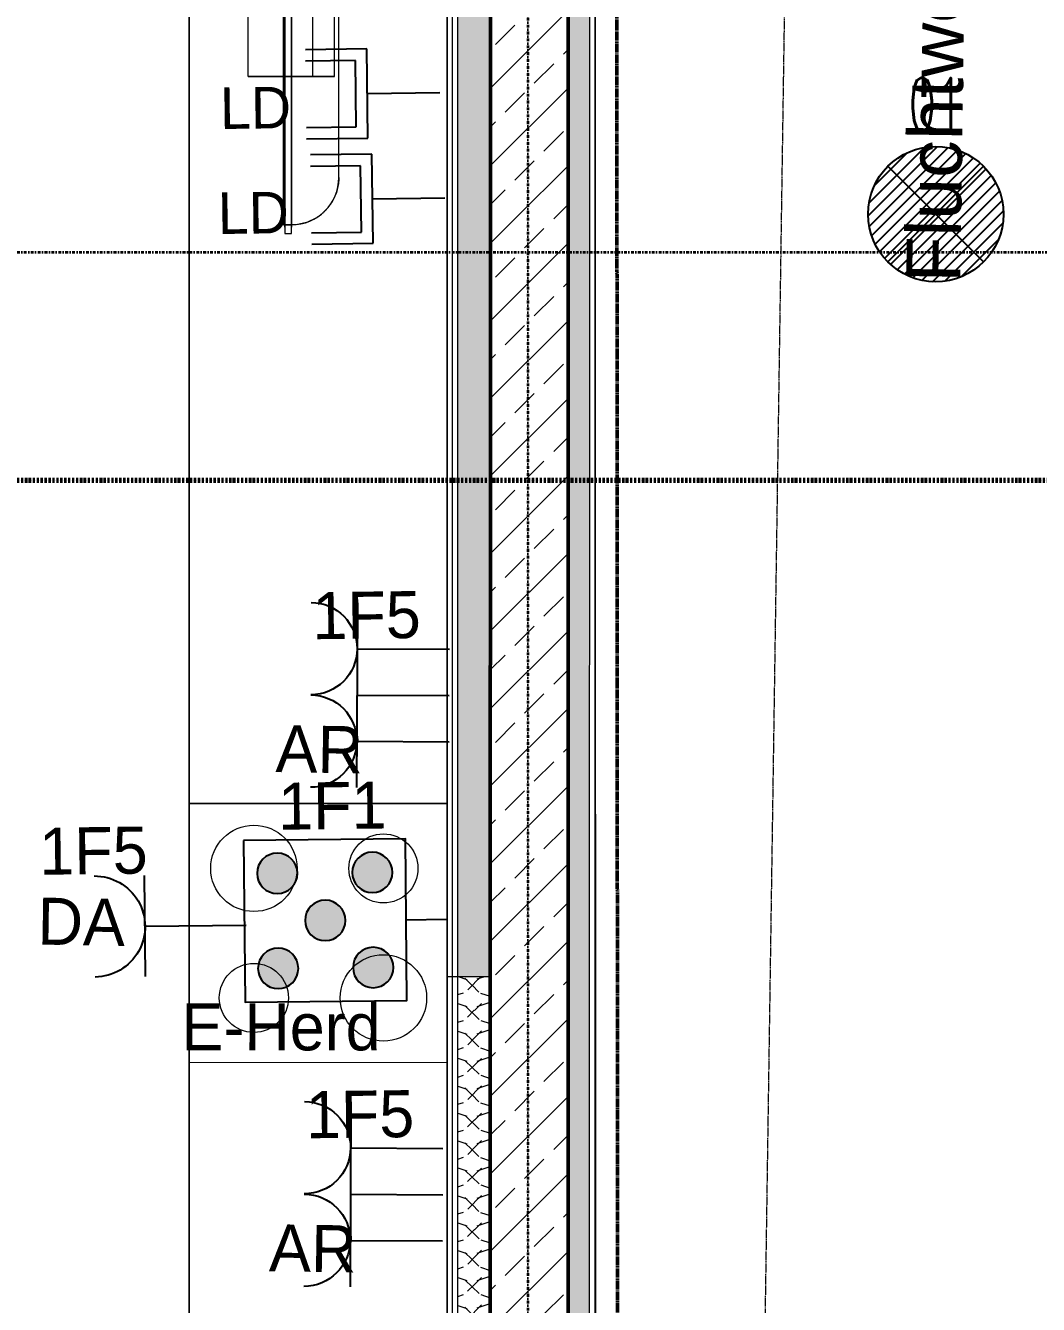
# Model space of a CAD drawing. Header units: metres. Extents: x -17679 to 22565, y -12299 to 33430.
# Drawn here: x 1584 to 3929, y 10260 to 13222 of the extents above; entities that cross this region are included whole.
import ezdxf
from ezdxf.enums import TextEntityAlignment as Align

# ---------------------------------------------------------------- set-up
doc = ezdxf.new("R2010")
doc.units = ezdxf.units.M
for name, pattern in [('Achse', [0.009, 0.005, -0.002, 0, -0.002]), ('Strich Punkt Mittel', [0.015875, 0.00635, -0.004763, 0, -0.004763]), ('Verdeckt', [0.003, 0.002, -0.001])]:
    doc.linetypes.add(name, pattern=pattern)
doc.layers.get('0').update_dxf_attribs({"color": 252})
for name, color, linetype, lineweight in [('A_Brandabschnitte', 30, 'Verdeckt', 50), ('A_Decken', 8, 'Continuous', 13), ('A_Fluchtweg', 240, 'Verdeckt', 18), ('A_Moebel', 6, 'Continuous', 13), ('A_Raeume_', 7, 'Continuous', 5), ('A_Raster_', 1, 'Continuous', 9), ('A_Waende', 7, 'Continuous', 13), ('Bewegungspfad-Beschriftungen_', 20, 'Continuous', 9), ('G-ANNO-SYMB_', 111, 'Continuous', 9)]:
    doc.layers.add(name, color=color, linetype=linetype, lineweight=lineweight)
for name, color, linetype, true_color in [('E_Beleuchtungstyp', 30, 'Continuous', 0xf1780e), ('E_Steckdose+Schalter', 150, 'Continuous', 0x0b6cf4), ('ET_LEGENDE - Wohnung$0$810_AV_LE____T', 30, 'Continuous', 0xff870f), ('ET_NACHRTECH', 92, 'Continuous', 0x00d100)]:
    doc.layers.add(name, color=color, linetype=linetype, true_color=true_color)
doc.layers.add('ET_LEGENDE - Wohnung$0$800_KO_HI____L', color=130, linetype='Continuous')
doc.styles.add('Arial_4', font='arial.ttf', dxfattribs={"height": 0.125})
doc.styles.add('ET_LEGENDE - Wohnung$0$ROMANS', font='romans.shx', dxfattribs={"width": 0.6})
pattern_1 = [(45, (0, 0), (-0.08980256, 0.08980256), []), (45, (0.0898, 0), (-0.08980256, 0.08980256), [0.0635, -0.03175])]

# ---------------------------------------------------------------- blocks, each defined once
blk = doc.blocks.new('*U542')
h = blk.add_hatch(color=256)
edge = h.paths.add_edge_path()
edge.add_arc((-58.8, 58.8), 25, 0, 360)
h = blk.add_hatch(color=256)
edge = h.paths.add_edge_path()
edge.add_arc((58.8, 58.8), 25, 0, 360)
h = blk.add_hatch(color=256)
edge = h.paths.add_edge_path()
edge.add_arc((0, 0), 25, 0, 360)
h = blk.add_hatch(color=256)
edge = h.paths.add_edge_path()
edge.add_arc((-58.8, -58.8), 25, 0, 360)
h = blk.add_hatch(color=256)
edge = h.paths.add_edge_path()
edge.add_arc((58.8, -58.8), 25, 0, 360)
blk.add_line((0, -100), (0, -150))
blk.add_lwpolyline([(-100, 100), (100, 100), (100, -100), (-100, -100)], close=True)
for centre in [(-58.8, 58.8), (58.8, 58.8), (58.8, 58.8), (0, 0), (0, 0), (-58.8, -58.8), (-58.8, -58.8), (58.8, -58.8), (58.8, -58.8)]:
    blk.add_circle(centre, 25)
at = {"style": 'ET_LEGENDE - Wohnung$0$ROMANS', "width": 0.6, "flags": 1}
for tag, p in [('RAUMBUCHNUMMER', (0, -400)), ('ANLAGE', (0, -550))]:
    blk.add_attdef(tag, text='', height=100, dxfattribs=at).set_placement(p, align=Align.MIDDLE)
for tag, p in [('TEILANLAGE_NR', (0, -700)), ('KOMPONENTE', (0, -850)), ('KOMPONENTE_NR', (0, -1000)), ('BEZEICHNUNG', (0, -1150)), ('TYP', (0, -1300)), ('HERSTELLER', (0, -1450)), ('MODEL', (0, -1600)), ('LEISTUNG_MAX', (0, -1750)), ('SPEZIFISCH_1', (0, -1900)), ('SPEZIFISCH_2', (0, -2050)), ('SPEZIFISCH_3', (0, -2200)), ('SPEZIFISCH_4', (0, -2350)), ('SPEZIFISCH_5', (0, -2500)), ('GEWERKE_CODE', (0, -2650)), ('LV_POS', (0, -2800)), ('ZAEHLER', (0, -2950)), ('PLATZHALTER_1', (0, -3100)), ('PLATZHALTER_2', (0, -3250)), ('PLATZHALTER_3', (0, -3400)), ('JOBLISTE_VDMA', (0, -3550)), ('ET_SPEZIFISCH_1', (0, -3700)), ('ET_SPEZIFISCH_2', (0, -3850)), ('ET_SPEZIFISCH_3', (0, -4000)), ('ET_SPEZIFISCH_4', (0, -4150)), ('ET_SPEZIFISCH_5', (0, -4300)), ('ET_SPEZIFISCH_6', (0, -4450)), ('ET_SPEZIFISCH_7', (0, -4600))]:
    blk.add_attdef(tag, text='', height=100, dxfattribs=at).set_placement(p, align=Align.MIDDLE_CENTER)
blk = doc.blocks.new('*U553')
for p, q in [((62.5, 0), (-62.5, 0)), ((0, 0), (0, -125))]:
    blk.add_line(p, q)
blk.add_arc((0, 62.5), 62.5, 180, 0)
at = {"style": 'ET_LEGENDE - Wohnung$0$ROMANS', "width": 0.8, "flags": 1}
for tag, p in [('RAUMBUCHNUMMER', (0, -425)), ('ANLAGE', (0, -595.4)), ('TEILANLAGE_NR', (0, -755.5)), ('KOMPONENTE', (0, -901.3)), ('KOMPONENTE_NR', (0, -1063.3)), ('BEZEICHNUNG', (0, -1205.6)), ('TYP', (0, -1346.7)), ('HERSTELLER', (0, -1514.1)), ('MODEL', (0, -1677.3)), ('LEISTUNG_MAX', (0, -1851.5)), ('SPEZIFISCH_1', (0, -2012.8)), ('SPEZIFISCH_2', (0, -2200)), ('SPEZIFISCH_3', (0, -2374.2)), ('SPEZIFISCH_4', (0, -2548.5)), ('SPEZIFISCH_5', (0, -2722.7)), ('GEWERKE_CODE', (0, -2897)), ('LV_POS', (0, -3071.2)), ('ZAEHLER', (0, -3245.5)), ('PLATZHALTER_1', (0, -3419.7)), ('PLATZHALTER_2', (0, -3594)), ('PLATZHALTER_3', (0, -3768.2)), ('JOBLISTE_VDMA', (0, -3942.5)), ('ET_SPEZIFISCH_1', (0, -4116.7)), ('ET_SPEZIFISCH_2', (0, -4291)), ('ET_SPEZIFISCH_3', (0, -4465.2)), ('ET_SPEZIFISCH_4', (0, -4639.5)), ('ET_SPEZIFISCH_5', (0, -4813.7)), ('ET_SPEZIFISCH_6', (0, -4988)), ('ET_SPEZIFISCH_7', (0, -5162.2))]:
    blk.add_attdef(tag, text='', height=100, dxfattribs=at).set_placement(p, align=Align.MIDDLE)
blk = doc.blocks.new('*U552')
for p, q in [((-125.3, 0), (125.3, 0)), ((0, 0), (0, -125))]:
    blk.add_line(p, q)
for centre in [(-62.8, 62.6), (62.5, 62.5)]:
    blk.add_arc(centre, 62.5, 180, 0)
at = {"layer": 'ET_LEGENDE - Wohnung$0$800_KO_HI____L'}
for p, q in [((-62.8, 0.1), (-62.8, -124.9)), ((62.5, 0), (62.5, -125))]:
    blk.add_line(p, q, dxfattribs=at)
at = {"style": 'ET_LEGENDE - Wohnung$0$ROMANS', "width": 0.8, "flags": 1}
for tag, p in [('RAUMBUCHNUMMER', (0, -425)), ('ANLAGE', (0, -595.4)), ('TEILANLAGE_NR', (0, -755.5)), ('KOMPONENTE', (0, -901.3)), ('KOMPONENTE_NR', (0, -1063.3)), ('BEZEICHNUNG', (0, -1205.6)), ('TYP', (0, -1346.7)), ('HERSTELLER', (0, -1514.1)), ('MODEL', (0, -1677.3)), ('LEISTUNG_MAX', (0, -1851.5)), ('SPEZIFISCH_1', (0, -2012.8)), ('SPEZIFISCH_2', (0, -2200)), ('SPEZIFISCH_3', (0, -2374.2)), ('SPEZIFISCH_4', (0, -2548.5)), ('SPEZIFISCH_5', (0, -2722.7)), ('GEWERKE_CODE', (0, -2897)), ('LV_POS', (0, -3071.2)), ('ZAEHLER', (0, -3245.5)), ('PLATZHALTER_1', (0, -3419.7)), ('PLATZHALTER_2', (0, -3594)), ('PLATZHALTER_3', (0, -3768.2)), ('JOBLISTE_VDMA', (0, -3942.5))]:
    blk.add_attdef(tag, text='', height=100, dxfattribs=at).set_placement(p, align=Align.MIDDLE)
blk = doc.blocks.new('*U544')
for p, q in [((-62.5, 85.9), (-62.5, 0)), ((-46.5, 85.9), (-46.5, 16)), ((46.5, 16), (46.5, 85.9)), ((62.5, 0), (62.5, 85.9)), ((-62.5, 0), (62.5, 0)), ((-46.5, 16), (46.5, 16)), ((0, 0), (0, -101.6))]:
    blk.add_line(p, q)
at = {"style": 'ET_LEGENDE - Wohnung$0$ROMANS', "width": 0.8, "flags": 1}
for tag, p in [('RAUMBUCHNUMMER', (0, -334.5)), ('ANLAGE', (0, -505)), ('TEILANLAGE_NR', (0, -665)), ('KOMPONENTE', (0, -810.9)), ('KOMPONENTE_NR', (0, -972.8)), ('BEZEICHNUNG', (0, -1115.1)), ('TYP', (0.8, -1261.8)), ('HERSTELLER', (0, -1423.6)), ('MODEL', (0, -1586.8)), ('LEISTUNG_MAX', (0, -1761)), ('SPEZIFISCH_1', (0, -1935.3)), ('SPEZIFISCH_2', (0, -2109.5)), ('SPEZIFISCH_3', (0, -2283.8)), ('SPEZIFISCH_4', (0, -2458)), ('SPEZIFISCH_5', (0, -2632.3)), ('GEWERKE_CODE', (0, -2806.5)), ('LV_POS', (0, -2980.8)), ('ZAEHLER', (0, -3155)), ('PLATZHALTER_1', (0, -3329.3)), ('PLATZHALTER_2', (0, -3503.5)), ('PLATZHALTER_3', (0, -3677.8)), ('JOBLISTE_VDMA', (0, -3852)), ('ET_SPEZIFISCH_1', (0, -4026.3)), ('ET_SPEZIFISCH_2', (0, -4200.5)), ('ET_SPEZIFISCH_3', (0, -4374.8)), ('ET_SPEZIFISCH_4', (0, -4549)), ('ET_SPEZIFISCH_5', (0, -4723.3)), ('ET_SPEZIFISCH_6', (0, -4897.5)), ('ET_SPEZIFISCH_7', (0, -5071.8))]:
    blk.add_attdef(tag, text='', height=100, dxfattribs=at).set_placement(p, align=Align.TOP_CENTER)
blk = doc.blocks.new('*U560')
h = blk.add_hatch()
h.set_pattern_fill('ANSI31', color=256, scale=5, style=0)
edge = h.paths.add_edge_path()
edge.add_arc((0, 0), 128.2, 0, 360)
at = {"color": 7}
for p, q in [((-90.7, 90.7), (90.7, -90.7)), ((-90.7, -90.7), (90.7, 90.7))]:
    blk.add_line(p, q, dxfattribs=at)
blk.add_circle((0, 0), 128.2, dxfattribs=at)
at = {"style": 'ET_LEGENDE - Wohnung$0$ROMANS', "width": 0.6, "flags": 1}
for tag, p in [('RAUMBUCHNUMMER', (1420.4, 2381.2)), ('ANLAGE', (1420.4, 2231.2))]:
    blk.add_attdef(tag, text='', height=100, dxfattribs=at).set_placement(p, align=Align.MIDDLE)
for tag, p in [('TEILANLAGE_NR', (1420.4, 2081.2)), ('KOMPONENTE', (1420.4, 1931.2)), ('KOMPONENTE_NR', (1420.4, 1781.2)), ('BEZEICHNUNG', (1420.4, 1631.2)), ('TYP', (1420.4, 1481.2)), ('HERSTELLER', (1420.4, 1331.2)), ('MODEL', (1420.4, 1181.2)), ('LEISTUNG_MAX', (1420.4, 1031.2)), ('SPEZIFISCH_1', (1420.4, 881.2)), ('SPEZIFISCH_2', (1420.4, 731.2)), ('SPEZIFISCH_3', (1420.4, 581.2)), ('SPEZIFISCH_4', (1420.4, 431.2)), ('SPEZIFISCH_5', (1420.4, 281.2)), ('GEWERKE_CODE', (1420.4, 131.2)), ('LV_POS', (1420.4, -18.8)), ('ZAEHLER', (1420.4, -168.8)), ('PLATZHALTER_1', (1420.4, -318.8)), ('PLATZHALTER_2', (1420.4, -468.8)), ('PLATZHALTER_3', (1420.4, -618.8)), ('JOBLISTE_VDMA', (1420.4, -768.8)), ('ET_SPEZIFISCH_1', (1420.4, -918.8)), ('ET_SPEZIFISCH_2', (1420.4, -1068.8)), ('ET_SPEZIFISCH_3', (1420.4, -1218.8)), ('ET_SPEZIFISCH_4', (1420.4, -1368.8)), ('ET_SPEZIFISCH_5', (1420.4, -1518.8)), ('ET_SPEZIFISCH_6', (1420.4, -1668.8)), ('ET_SPEZIFISCH_7', (1420.4, -1818.8))]:
    blk.add_attdef(tag, text='', height=100, dxfattribs=at).set_placement(p, align=Align.MIDDLE_CENTER)
at = {"layer": 'ET_LEGENDE - Wohnung$0$810_AV_LE____T', "style": 'ET_LEGENDE - Wohnung$0$ROMANS', "width": 0.6}
blk.add_attdef('NAME', text='', height=100, dxfattribs=at).set_placement((0, 128.2), align=Align.BOTTOM_CENTER)
blk = doc.blocks.new('Moeb_TV - 48 Zoll-V73-263_PP_03DG_BT2')
at = {"layer": 'A_Moebel', "lineweight": 5}
for p, q in [((0.5126, 0.0585), (-0.5205, 0.0585)), ((0.5126, 0.0585), (-0.5205, 0.0585)), ((-0.2872, -0.0015), (-0.2872, 0.0485)), ((-0.2872, 0.0485), (-0.2872, -0.0515)), ((0.2793, 0.0485), (-0.2872, 0.0485)), ((0.2793, 0.0485), (0.2793, -0.0015)), ((0.2793, -0.0515), (0.2793, 0.0485)), ((-0.2872, -0.0515), (-0.2872, -0.0015)), ((0.2793, -0.0015), (-0.2872, -0.0015)), ((0.2793, -0.0015), (0.2793, -0.0515)), ((-0.6505, -0.0515), (-0.6505, -0.0665)), ((-0.6355, -0.0515), (-0.6505, -0.0515)), ((-0.6355, -0.0515), (-0.6505, -0.0515)), ((-0.6305, -0.0515), (-0.6355, -0.0515)), ((-0.6355, -0.0515), (0.6276, -0.0515)), ((0.6226, -0.0515), (-0.6305, -0.0515)), ((-0.6305, -0.0515), (0.6226, -0.0515)), ((-0.6305, -0.0515), (-0.6305, -0.0665)), ((-0.6305, -0.0515), (-0.6305, -0.0665)), ((-0.2872, -0.0515), (-0.6305, -0.0515)), ((0.6226, -0.0515), (-0.6305, -0.0515)), ((-0.6305, -0.0515), (0.6226, -0.0515)), ((-0.6305, -0.0515), (-0.6305, -0.0665)), ((-0.6305, -0.0515), (-0.6305, -0.0665)), ((-0.6305, -0.0515), (0.6226, -0.0515)), ((0.6226, -0.0515), (-0.6305, -0.0515)), ((-0.2872, -0.0515), (-0.2872, -0.0665)), ((-0.2872, -0.0665), (-0.2872, -0.0515)), ((-0.2872, -0.0515), (0.2793, -0.0515)), ((-0.2872, -0.0515), (0.2793, -0.0515)), ((0.2793, -0.0515), (-0.2872, -0.0515)), ((0.2793, -0.0515), (0.2793, -0.0665)), ((0.2793, -0.0665), (0.2793, -0.0515)), ((0.6226, -0.0515), (0.2793, -0.0515)), ((0.6226, -0.0665), (0.6226, -0.0515)), ((0.6226, -0.0515), (0.6226, -0.0665)), ((0.6276, -0.0515), (0.6226, -0.0515)), ((0.6226, -0.0665), (0.6226, -0.0515)), ((0.6226, -0.0515), (0.6226, -0.0665)), ((0.6426, -0.0515), (0.6276, -0.0515)), ((0.6426, -0.0515), (0.6276, -0.0515)), ((0.6426, -0.0665), (0.6426, -0.0515)), ((-0.6505, -0.0665), (-0.6355, -0.0665)), ((-0.6505, -0.0665), (-0.6355, -0.0665)), ((0.6276, -0.0665), (-0.6355, -0.0665)), ((-0.6355, -0.0665), (-0.6305, -0.0665)), ((-0.6305, -0.0665), (-0.6305, -0.0695)), ((-0.6305, -0.0665), (-0.6305, -0.0695)), ((-0.6305, -0.0665), (-0.5705, -0.0665)), ((-0.5705, -0.0665), (-0.6305, -0.0665)), ((-0.6305, -0.0665), (0.6226, -0.0665)), ((0.6226, -0.0695), (-0.6305, -0.0695)), ((-0.6305, -0.0695), (-0.5705, -0.0695)), ((-0.5705, -0.0665), (0.5626, -0.0665)), ((0.5626, -0.0665), (-0.5705, -0.0665)), ((-0.5705, -0.0695), (-0.5705, -0.0665)), ((-0.5705, -0.0665), (-0.5705, -0.0695)), ((-0.5705, -0.0665), (0.5626, -0.0665)), ((0.5626, -0.0665), (-0.5705, -0.0665)), ((-0.5705, -0.0695), (0.5626, -0.0695)), ((-0.5705, -0.0695), (0.5626, -0.0695)), ((0.5626, -0.0695), (-0.5705, -0.0695)), ((-0.2872, -0.0665), (-0.2872, -0.0695)), ((-0.2872, -0.0695), (-0.2872, -0.0665)), ((-0.2872, -0.0695), (-0.2872, -0.1515)), ((-0.2872, -0.1515), (-0.2872, -0.0695)), ((0.2793, -0.0665), (0.2793, -0.0695)), ((0.2793, -0.0695), (0.2793, -0.0665)), ((0.2793, -0.0695), (0.2793, -0.1515)), ((0.2793, -0.1515), (0.2793, -0.0695)), ((0.5626, -0.0665), (0.5626, -0.0695)), ((0.5626, -0.0665), (0.5626, -0.0695)), ((0.5626, -0.0665), (0.6226, -0.0665)), ((0.6226, -0.0665), (0.5626, -0.0665)), ((0.5626, -0.0695), (0.6226, -0.0695)), ((0.6226, -0.0695), (0.6226, -0.0665)), ((0.6226, -0.0665), (0.6226, -0.0695)), ((0.6226, -0.0665), (0.6276, -0.0665)), ((0.6276, -0.0665), (0.6426, -0.0665)), ((0.6276, -0.0665), (0.6426, -0.0665)), ((0.2793, -0.1515), (-0.2872, -0.1515)), ((0.2793, -0.1515), (-0.2872, -0.1515))]:
    blk.add_line(p, q, dxfattribs=at)
for centre, start, end in [((-0.5205, -0.0515), 90, 180), ((0.5126, -0.0515), 0, 90)]:
    blk.add_arc(centre, 0.11, start, end, dxfattribs=at)
for points in [[(-0.5205, 0.0585), (-0.5254, 0.0585), (-0.535, 0.0579), (-0.549, 0.0551), (-0.5604, 0.0512), (-0.5692, 0.0473), (-0.5755, 0.0439), (-0.5816, 0.0401), (-0.5875, 0.0359), (-0.5931, 0.0313), (-0.5983, 0.0264), (-0.6032, 0.0211), (-0.6078, 0.0156), (-0.612, 0.0097), (-0.617, 0.0015), (-0.6224, -0.0092), (-0.6286, -0.0275), (-0.6304, -0.0419), (-0.6305, -0.0515)], [(0.5126, 0.0585), (0.5174, 0.0585), (0.527, 0.0579), (0.5411, 0.0551), (0.5525, 0.0512), (0.5613, 0.0473), (0.5676, 0.0439), (0.5737, 0.0401), (0.5796, 0.0359), (0.5851, 0.0313), (0.5904, 0.0264), (0.5953, 0.0211), (0.5999, 0.0156), (0.6041, 0.0097), (0.6092, 0.0015), (0.6145, -0.0092), (0.6207, -0.0275), (0.6226, -0.0419), (0.6226, -0.0515)]]:
    blk.add_open_spline(points, degree=3, knots=[0, 0, 0, 0, 0.083333, 0.166667, 0.25, 0.291667, 0.333333, 0.375, 0.416667, 0.458333, 0.5, 0.541667, 0.583333, 0.625, 0.666667, 0.75, 0.833333, 1, 1, 1, 1], dxfattribs=at)
blk = doc.blocks.new('Moeb_Schrank - Sideboard_50cm-11534074-263_PP_03DG_BT2')
at = {"layer": 'A_Moebel', "color": 8}
for p, q in [((4.3537, 0.6), (0, 0.6)), ((0, 0.6), (0, 0.0025)), ((0, 0.0025), (0, 0.6)), ((0, 0.6), (4.3537, 0.6))]:
    blk.add_line(p, q, dxfattribs=at)
blk = doc.blocks.new('MSys_Kueche_Herd - 600-5682297-263_PP_03DG_BT2')
at = {"layer": 'A_Moebel'}
for p, q in [((-1.198, 0.5746), (-0.6005, 0.5746)), ((-1.198, 0.5746), (-0.6005, 0.5746)), ((-0.6005, 0.5746), (-0.6005, -0.0254)), ((-0.6005, 0.5746), (-0.6005, -0.0254)), ((-0.6005, -0.0254), (-1.198, -0.0254)), ((-0.6005, -0.0254), (-1.198, -0.0254))]:
    blk.add_line(p, q, dxfattribs=at)
for centre, radius in [((-1.0505, 0.4246), 0.1), ((-0.7505, 0.4246), 0.08), ((-0.7505, 0.1246), 0.1), ((-1.0505, 0.1246), 0.08)]:
    blk.add_circle(centre, radius, dxfattribs=at)
blk = doc.blocks.new('Moeb_Schrank - Sideboard_50cm-11534102-263_PP_03DG_BT2')
at = {"layer": 'A_Moebel', "color": 8}
for p, q in [((2.4003, 0.6), (1.4003, 0.6)), ((1.4003, 0.6), (2.4003, 0.6)), ((3.0003, 0.6), (2.4003, 0.6)), ((2.4003, 0.6), (3.0003, 0.6)), ((3.0003, 0.0025), (3.0003, 0.6)), ((3.0003, 0.6), (3.0003, 0.0025))]:
    blk.add_line(p, q, dxfattribs=at)
blk = doc.blocks.new('6546546')
at = {"layer": 'A_Waende', "lineweight": 5, "true_color": 0x636466}
h = blk.add_hatch(dxfattribs=at)
h.set_pattern_fill('FP_2', color=251, style=0, pattern_type=2)
h.set_pattern_definition(pattern_1)
h.paths.add_polyline_path([(-46.8834, 68.9836), (-46.8834, 75.6965), (-47.0632, 75.6965), (-47.0634, 68.9836), (-46.8834, 68.9836)])
h.paths.add_polyline_path([(-47.0633, 71.9932), (-47.0633, 71.9932), (-47.0633, 72.0025)])
h = blk.add_hatch(dxfattribs=at)
h.set_pattern_fill('FP_11', color=251, angle=247.64, style=0, pattern_type=2)
h.set_pattern_definition([(134.998, (-46.82063, 72.25008), (-0.2539954, 0.1270123), [0.02245, -0.15715]), (134.998, (-46.93177, 72.29796), (-0.2539954, 0.1270123), [0.02245, -0.15715]), (134.998, (-46.82038, 72.313775), (-0.2539954, 0.1270123), [0.02245, -0.15715]), (134.998, (-46.93152, 72.36166), (-0.2539954, 0.1270123), [0.02245, -0.15715]), (161.563, (-46.83663, 72.266393), (-0.5079932, 0.1270184), [0.0502, -0.35141]), (161.563, (-46.88439, 72.281715), (-0.50799322, 0.1270184), [0.0502, -0.35141]), (161.563, (-46.83676, 72.329163), (-0.50799322, 0.1270184), [0.0502, -0.35141]), (161.563, (-46.884142, 72.34541), (-0.50799322, 0.1270184), [0.0502, -0.35141]), (224.998, (-46.93209, 72.26565), (0.2540043, 0.1269946), [0.02245, -0.15715]), (224.998, (-46.82038, 72.313775), (0.2540043, 0.1269946), [0.02245, -0.15715]), (224.998, (-46.93184, 72.32935), (0.2540043, 0.1269946), [0.02245, -0.15715]), (224.998, (-46.82051, 72.376545), (0.2540043, 0.1269946), [0.02245, -0.15715]), (198.433, (-46.88439, 72.281715), (0.5080021, 0.12698295), [0.0502, -0.35141]), (198.433, (-46.836695, 72.29778), (0.5080021, 0.12698295), [0.0502, -0.35141]), (198.433, (-46.884142, 72.34541), (0.5080021, 0.12698295), [0.0502, -0.35141]), (198.433, (-46.836445, 72.361472), (0.5080021, 0.12698295), [0.0502, -0.35141])])
h.paths.add_polyline_path([(-46.8334, 68.8038), (-46.8334, 75.6965), (-46.8832, 75.6965), (-46.8833, 68.8038), (-46.8335, 68.8038)])
h = blk.add_hatch(dxfattribs=at)
h.set_pattern_fill('FP_110', color=251, angle=-112.36, style=0, pattern_type=2)
h.set_pattern_definition([(314.998, (-47.16325, 69.60342), (0.2539954, -0.1270123), [0.02245, -0.15715]), (314.998, (-47.05211, 69.55554), (0.2539954, -0.1270123), [0.02245, -0.15715]), (314.998, (-47.1635, 69.53973), (0.2539954, -0.1270123), [0.02245, -0.15715]), (314.998, (-47.051975, 69.49277), (0.2539954, -0.1270123), [0.02245, -0.15715]), (341.563, (-47.14687, 69.588036), (0.5079932, -0.1270184), [0.0502, -0.35141]), (341.563, (-47.099488, 69.57179), (0.5079932, -0.1270184), [0.0502, -0.35141]), (341.563, (-47.14712, 69.52434), (0.5079932, -0.1270184), [0.0502, -0.35141]), (341.563, (-47.099737, 69.508095), (0.5079932, -0.1270184), [0.0502, -0.35141]), (44.998, (-47.05179, 69.58785), (-0.2540043, -0.1269946), [0.02245, -0.15715]), (44.998, (-47.1635, 69.53973), (-0.2540043, -0.1269946), [0.02245, -0.15715]), (44.998, (-47.05204, 69.52416), (-0.2540043, -0.1269946), [0.02245, -0.15715]), (44.998, (-47.16337, 69.47696), (-0.2540043, -0.1269946), [0.02245, -0.15715]), (18.433, (-47.099488, 69.57179), (-0.5080021, -0.12698295), [0.0502, -0.35141]), (18.433, (-47.147185, 69.555726), (-0.5080021, -0.12698295), [0.0502, -0.35141]), (18.433, (-47.099737, 69.508095), (-0.5080021, -0.12698295), [0.0502, -0.35141]), (18.433, (-47.147434, 69.492032), (-0.5080021, -0.12698295), [0.0502, -0.35141])])
h.paths.add_polyline_path([(-47.0634, 67.2267), (-47.0634, 71.9932), (-47.1383, 71.9932), (-47.1384, 67.2267), (-47.0635, 67.2267)])
h = blk.add_hatch(dxfattribs=at)
h.set_pattern_fill('FP_2', color=251, style=0, pattern_type=2)
h.set_pattern_definition(pattern_1)
h.paths.add_polyline_path([(-46.8835, 64.0515), (-46.8834, 68.9836), (-47.0634, 68.9836), (-47.0635, 64.0516), (-46.9827, 64.0515)])
h.paths.add_polyline_path([(-47.0635, 64.6223), (-47.0635, 64.6223), (-47.0342, 64.6223)])
h = blk.add_hatch(dxfattribs=at)
h.set_pattern_fill('FP_38', color=251, angle=247.64, style=0, pattern_type=2)
h.set_pattern_definition([(134.998, (-46.82094, 64.46592), (-0.2539954, 0.1270123), [0.02245, -0.15715]), (134.998, (-46.93208, 64.5138), (-0.2539954, 0.1270123), [0.02245, -0.15715]), (134.998, (-46.82069, 64.52962), (-0.2539954, 0.1270123), [0.02245, -0.15715]), (134.998, (-46.93183, 64.5775), (-0.2539954, 0.1270123), [0.02245, -0.15715]), (161.563, (-46.83694, 64.482235), (-0.50799322, 0.12701842), [0.0502, -0.35141]), (161.563, (-46.884702, 64.497557), (-0.50799322, 0.12701842), [0.0502, -0.35141]), (161.563, (-46.83669, 64.54593), (-0.50799322, 0.12701842), [0.0502, -0.35141]), (161.563, (-46.884453, 64.56125), (-0.50799322, 0.12701842), [0.0502, -0.35141]), (224.998, (-46.93202, 64.48242), (0.2540043, 0.1269946), [0.02245, -0.15715]), (224.998, (-46.82069, 64.52962), (0.2540043, 0.1269946), [0.02245, -0.15715]), (224.998, (-46.93215, 64.54519), (0.2540043, 0.1269946), [0.02245, -0.15715]), (224.998, (-46.82044, 64.59331), (0.2540043, 0.1269946), [0.02245, -0.15715]), (198.433, (-46.884702, 64.497557), (0.5080021, 0.12698295), [0.0502, -0.35141]), (198.433, (-46.837005, 64.51362), (0.5080021, 0.12698295), [0.0502, -0.35141]), (198.433, (-46.884453, 64.56125), (0.5080021, 0.12698295), [0.0502, -0.35141]), (198.433, (-46.836756, 64.577314), (0.5080021, 0.12698295), [0.0502, -0.35141])])
h.paths.add_polyline_path([(-46.8336, 60.1286), (-46.8335, 62.7735), (-46.8835, 62.7735), (-46.8835, 60.1286)])
h.paths.add_polyline_path([(-46.8335, 63.7935), (-46.8334, 68.8038), (-46.8834, 68.8038), (-46.8835, 63.7935)])
h = blk.add_hatch(dxfattribs=at)
h.set_pattern_fill('FP_136', color=251, angle=-112.36, style=0, pattern_type=2)
h.set_pattern_definition([(314.998, (-47.16288, 65.92685), (0.2539954, -0.1270123), [0.02245, -0.15715]), (314.998, (-47.05266, 65.87935), (0.2539954, -0.1270123), [0.02245, -0.15715]), (314.998, (-47.16313, 65.86315), (0.2539954, -0.1270123), [0.02245, -0.15715]), (314.998, (-47.05199, 65.81527), (0.2539954, -0.1270123), [0.02245, -0.15715]), (341.563, (-47.147807, 65.910917), (0.5079932, -0.1270184), [0.0502, -0.35141]), (341.563, (-47.100426, 65.89467), (0.5079932, -0.1270184), [0.0502, -0.35141]), (341.563, (-47.148057, 65.847223), (0.5079932, -0.1270184), [0.0502, -0.35141]), (341.563, (-47.100295, 65.8319), (0.5079932, -0.1270184), [0.0502, -0.35141]), (44.998, (-47.05273, 65.91073), (-0.254004, -0.1269946), [0.02245, -0.15715]), (44.998, (-47.16313, 65.86315), (-0.254004, -0.1269946), [0.02245, -0.15715]), (44.998, (-47.05205, 65.84666), (-0.254004, -0.1269946), [0.02245, -0.15715]), (44.998, (-47.16338, 65.79946), (-0.254004, -0.1269946), [0.02245, -0.15715]), (18.433, (-47.100426, 65.89467), (-0.5080021, -0.126983), [0.0502, -0.35141]), (18.433, (-47.14774, 65.879532), (-0.5080021, -0.126983), [0.0502, -0.35141]), (18.433, (-47.100295, 65.8319), (-0.5080021, -0.126983), [0.0502, -0.35141]), (18.433, (-47.14799, 65.81584), (-0.5080021, -0.126983), [0.0502, -0.35141])])
h.paths.add_polyline_path([(-47.0635, 64.6142), (-47.0635, 67.2267), (-47.1384, 67.2267), (-47.1385, 64.6142), (-47.0635, 64.6142)])
at = {"layer": 'A_Brandabschnitte', "color": 251, "true_color": 0x636466}
blk.add_line((-46.7737, 75.5828), (-46.7639, 57.4461), dxfattribs=at)
at = {"layer": 'A_Decken', "color": 251, "true_color": 0x636466}
blk.add_line((-46.8209, 68.8038), (-46.8198, 65.1887), dxfattribs=at)
at = {"layer": 'A_Fluchtweg', "color": 251, "true_color": 0x636466}
blk.add_line((-46.2907, 75.6864), (-46.5233, 59.9423), dxfattribs=at)
at = {"layer": 'A_Raeume_', "color": 251, "true_color": 0x636466, "flags": 128}
for points in [[(-45.2712, 57.4086), (-45.2707, 75.6339), (-46.8207, 75.634), (-46.8209, 68.8038), (-46.8211, 60.1286), (-46.8836, 60.1286), (-46.8836, 60.127), (-46.8837, 58.7511), (-46.8212, 58.7511), (-46.8212, 58.6611), (-46.8212, 57.9086), (-46.8212, 57.4086)], [(-48.9757, 71.9807), (-48.9757, 71.9787), (-51.7483, 71.9788), (-51.7483, 71.7189), (-51.9483, 71.7189), (-51.9483, 71.7173), (-51.9485, 64.7092), (-51.7485, 64.7092), (-51.7485, 64.0518), (-49.7335, 64.0518), (-49.7335, 64.0518), (-49.5804, 64.0517), (-48.361, 64.0515), (-48.361, 64.6267), (-47.1635, 64.6267), (-47.1634, 67.2267), (-47.1633, 71.9807), (-47.7257, 71.9807), (-47.7257, 71.9807), (-48.8227, 71.9807)]]:
    blk.add_lwpolyline(points, close=True, dxfattribs=at)
at = {"layer": 'A_Raster_', "color": 251, "linetype": 'Strich Punkt Mittel', "lineweight": 35, "true_color": 0x636466}
for p, q in [((-46.9759, 85.8702), (-46.9771, 46.5269)), ((-56.2432, 68.9041), (-32.1346, 68.9034))]:
    blk.add_line(p, q, dxfattribs=at)
at = {"layer": 'A_Waende', "color": 251, "lineweight": 50, "true_color": 0x636466}
for p, q in [((-46.8832, 75.6965), (-46.8835, 64.5142)), ((-47.0632, 73.3414), (-47.0635, 64.6267))]:
    blk.add_line(p, q, dxfattribs=at)
at = {"layer": 'A_Waende', "color": 251, "true_color": 0x636466}
for p, q in [((-46.8335, 63.7935), (-46.8332, 75.6465)), ((-46.821, 63.7935), (-46.8207, 75.634)), ((-47.1633, 71.9807), (-47.1635, 65.2266)), ((-47.1385, 64.6142), (-47.1383, 71.9932)), ((-47.1634, 67.2267), (-47.1384, 67.2267))]:
    blk.add_line(p, q, dxfattribs=at)
at = {"layer": 'A_Waende', "color": 251, "lineweight": 18, "true_color": 0x636466}
blk.add_line((-47.151, 64.6267), (-47.1508, 71.9807), dxfattribs=at)
at = {"layer": 'A_Waende', "color": 251, "lineweight": 5, "true_color": 0x636466}
blk.add_line((-47.1384, 67.2267), (-47.0634, 67.2267), dxfattribs=at)
at = {"layer": 'G-ANNO-SYMB_', "color": 251, "linetype": 'Achse', "lineweight": 70, "true_color": 0x636466}
blk.add_line((-56.4129, 68.3763), (-34.7534, 68.3763), dxfattribs=at)
at = {"layer": 'A_Moebel', "color": 251, "true_color": 0x636466}
for name, p, rotation in [('Moeb_Schrank - Sideboard_50cm-11534074-263_PP_03DG_BT2', (-47.1609, 67.627), 89.99827587845496), ('Moeb_TV - 48 Zoll-V73-263_PP_03DG_BT2', (-47.4726, 69.59), 269.9982758784515), ('Moeb_Schrank - Sideboard_50cm-11534102-263_PP_03DG_BT2', (-47.161, 64.6267), 89.99827587845421), ('MSys_Kueche_Herd - 600-5682297-263_PP_03DG_BT2', (-48.3614, 67.6016), 179.9982758785824)]:
    blk.add_blockref(name, p, dxfattribs=dict(at, rotation=rotation))
at = {"layer": 'Bewegungspfad-Beschriftungen_', "color": 251, "true_color": 0x636466, "insert": (-46.1005, 68.8347), "char_height": 0.125, "width": 2.336919, "attachment_point": 1, "rotation": 89.1533, "style": 'Arial_4'}
blk.add_mtext('Fluchtwegslänge: 16,3 m', dxfattribs=at)

msp = doc.modelspace()

# ---------------------------------------------------------------- block references
at = {"xscale": 1000, "yscale": 1000, "zscale": 1000}
msp.add_blockref('6546546', (49723.1, -56206.7), dxfattribs=at)
at = {"layer": 'E_Beleuchtungstyp', "color": 42, "true_color": 0xdd8622, "xscale": 1.22224137383326, "yscale": 1.22224137383326, "zscale": 1.22224137383326}
msp.add_blockref('*U560', (3691.1, 12785.6), dxfattribs=at).add_auto_attribs({'NAME': '01'})
at = {"layer": 'E_Steckdose+Schalter'}
for name, p, xscale, yscale, zscale, rotation in [('*U552', (2350.9, 11671.4), -1.709411511611679, 1.709411511611679, 1.70941151161168, 89.75694507518499), ('*U542', (2277.5, 11149.7), -1.872466151812784, 1.872466151812784, 1.872466151812784, 90.53723042320723), ('*U553', (1860.3, 11136.7), -1.872466151812784, 1.872466151812784, 1.872466151812784, 90.53723042320723), ('*U552', (2335.8, 10515.4), -1.709411511611679, 1.709411511611679, 1.70941151161168, 89.75694507518499)]:
    msp.add_blockref(name, p, dxfattribs=dict(at, xscale=xscale, yscale=yscale, zscale=zscale, rotation=rotation))
at = {"layer": 'ET_NACHRTECH', "xscale": 1.65267972838855, "yscale": 1.65267972838855, "zscale": 1.65267972838855, "rotation": 90.77946431350225}
for p in [(2374.8, 13064.9), (2386.7, 12821.2)]:
    msp.add_blockref('*U544', p, dxfattribs=at)

# ---------------------------------------------------------------- texts
at = {"color": 212}
for s, height, rotation, p in [('LD', 96.12, 0.7795, (2034.5, 12982.6)), ('LD', 96.12, 0.7795, (2029.4, 12739.4)), ('1F5', 108.9, 0.6968, (2248.3, 11800.9)), ('1F1', 108.9, 0.6968, (2168.9, 11359.7)), ('1F5', 108.9, 0.6968, (1615.9, 11255.4)), ('1F5', 108.9, 0.6968, (2233.2, 10645))]:
    msp.add_text(s, height=height, rotation=rotation, dxfattribs=at).set_placement(p)
at = {"color": 30, "true_color": 0xf26722}
for s, rotation, p in [('AR', 359.1044, (2161.9, 11493.3)), ('DA', 359.1044, (1610.7, 11093.8)), ('E-Herd', 359.9887, (1944.5, 10848.8)), ('AR', 359.1044, (2146.8, 10337.3))]:
    msp.add_text(s, height=108.9, rotation=rotation, dxfattribs=at).set_placement(p)

doc.saveas('drawing.dxf')
